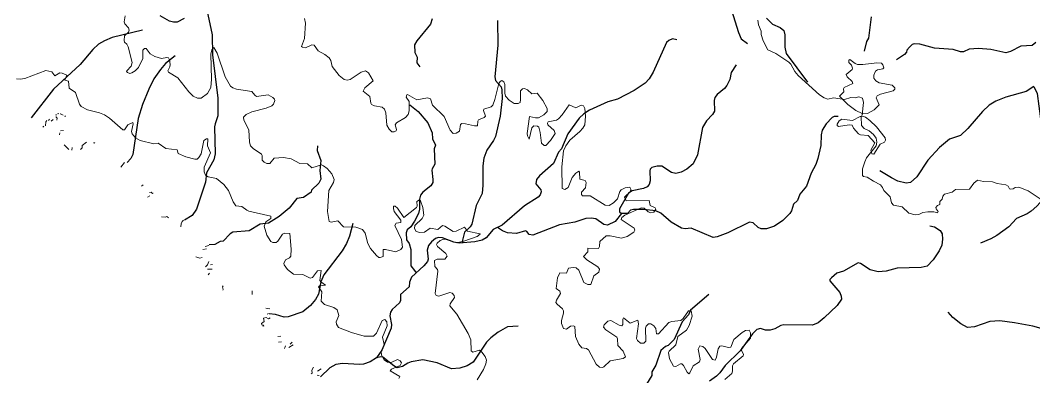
# Model space of a CAD drawing. Header units: feet. Extents: x -72 to 1107026, y -16 to 8357890.
# Drawn here: x 778844 to 811527, y 8137922 to 8149422 of the extents above; entities that cross this region are included whole.
import ezdxf

# ---------------------------------------------------------------- set-up
doc = ezdxf.new("R2010")
doc.units = ezdxf.units.FT
doc.header["$LTSCALE"] = 10
doc.header["$MEASUREMENT"] = 0
for name, color, linetype, lineweight in [('CURVAS_PERU_500_PSAD-18', 23, 'CONTINUOUS', 5), ('Hidrografia-IGN-QUEBRADAS', 151, 'CONTINUOUS', 25), ('INEI-DIS-AREQ', 252, 'CONTINUOUS', 9)]:
    doc.layers.add(name, color=color, linetype=linetype, lineweight=lineweight)

msp = doc.modelspace()

# ---------------------------------------------------------------- linework, layer by layer
at = {"layer": 'CURVAS_PERU_500_PSAD-18'}
for points in [[(782230, 8149569), (782189, 8149375), (782221, 8149308), (782338, 8149179), (782356, 8149107), (782337, 8149035), (782210, 8148917), (782196, 8148769), (782208, 8148720), (782281, 8148653), (782322, 8148563), (782452, 8148055), (782424, 8147936), (782283, 8147794), (782274, 8147771), (782304, 8147733), (782373, 8147705), (782446, 8147721), (782552, 8147787), (782655, 8147895), (782796, 8148186), (782801, 8148459), (782853, 8148512), (782901, 8148516), (783034, 8148336), (783187, 8148251), (783402, 8148187), (783572, 8148222), (783620, 8148212), (783656, 8148147), (783675, 8147999), (783667, 8147925), (783601, 8147791), (783623, 8147747), (783921, 8147567), (784279, 8147118), (784420, 8146977), (784555, 8146912), (784678, 8146909), (784877, 8147058), (784986, 8147251), (785012, 8147525), (784984, 8148324), (785025, 8148467), (785083, 8148547), (785189, 8148356), (785449, 8147600), (785625, 8147300), (785704, 8147238), (785821, 8147195), (786315, 8147126), (786406, 8147006), (786467, 8146964), (786834, 8147015), (786988, 8146934), (787040, 8146881), (787053, 8146833), (787010, 8146718), (786957, 8146665), (786773, 8146590), (786315, 8146466), (786134, 8146381), (786045, 8146296), (786051, 8146199), (786218, 8145892), (786235, 8145494), (786271, 8145375), (786356, 8145284), (786624, 8145102), (786650, 8145060), (786641, 8144913), (786708, 8144840), (786798, 8144797), (786895, 8144797), (787033, 8144971), (787330, 8144996), (787575, 8144950), (787863, 8144800), (788111, 8144795), (788250, 8144660), (788557, 8144756), (788627, 8144730), (788744, 8144637), (788887, 8144463), (788967, 8144281), (788944, 8144186), (788798, 8143926), (788757, 8143253), (788801, 8142931), (788866, 8142911), (789084, 8142956), (789270, 8142760), (789668, 8142752), (789876, 8142671), (789966, 8142554), (790057, 8142217), (790141, 8142063), (790327, 8141829), (790405, 8141768), (790455, 8141764), (790545, 8141803), (790545, 8142022), (790619, 8142030), (790959, 8141952), (791116, 8142022), (791166, 8142106), (791135, 8142352), (790919, 8142800), (790970, 8142880), (791117, 8142903), (791117, 8142977), (790903, 8143253), (790877, 8143349), (790885, 8143422), (790932, 8143421), (791014, 8143365), (791211, 8143057), (791624, 8143381), (791648, 8143423), (791637, 8143572), (791716, 8143625), (791747, 8143592), (791824, 8143380), (791855, 8143134), (791803, 8143023), (791563, 8142806), (791553, 8142709), (791613, 8142603), (791734, 8142575), (791883, 8142590), (792063, 8142717), (792308, 8142677), (792461, 8142801), (792532, 8142781), (792802, 8142604), (792899, 8142617), (793166, 8142751), (793268, 8142620), (793659, 8142537), (793676, 8142521), (793575, 8142450), (793153, 8142295), (792908, 8142247), (792551, 8142355), (792476, 8142352), (792385, 8142312), (792290, 8142232), (792268, 8142187), (792296, 8142120), (792565, 8141897), (792612, 8141813), (792538, 8141718), (792289, 8141716), (792206, 8141671), (792218, 8141474), (792297, 8141379), (792309, 8141331), (792223, 8140612), (792251, 8140547), (792345, 8140517), (792696, 8140635), (792767, 8140613), (792841, 8140547), (792851, 8140476), (792703, 8140276), (792695, 8140204), (792927, 8139945), (793290, 8139318), (793373, 8139109), (793385, 8138761), (793438, 8138711), (793651, 8138774), (793729, 8138713), (793834, 8138574), (793877, 8138457), (793863, 8138334), (793780, 8138152), (793577, 8137817)], [(797117, 8138820), (797102, 8138829), (796955, 8138857), (796856, 8138968), (796747, 8139219), (796731, 8139542), (796689, 8139564), (796590, 8139553), (796455, 8139452), (796360, 8139478), (796297, 8139638), (796294, 8139738), (796365, 8139977), (796367, 8140052), (796331, 8140117), (796158, 8140259), (796118, 8140322), (796134, 8140394), (796261, 8140606), (796247, 8140677), (796130, 8140765), (796173, 8141111), (796240, 8141272), (796457, 8141264), (796524, 8141420), (796670, 8141451), (796769, 8141440), (796858, 8141357), (797022, 8140967), (797150, 8140893), (797247, 8140897), (797346, 8141177), (797504, 8141296), (797528, 8141391), (797468, 8141467), (797111, 8141698), (797010, 8141805), (797146, 8141948), (797145, 8142070), (797491, 8142060), (797528, 8142121), (797535, 8142285), (797741, 8142464), (797865, 8142466), (798231, 8142392), (798421, 8142451), (798632, 8142583), (798665, 8142650), (798639, 8142716), (798224, 8142992), (798240, 8143058), (798339, 8143133), (798862, 8143369), (798960, 8143358), (799090, 8143241), (799184, 8143210), (799280, 8143227), (799343, 8143332), (799315, 8143371), (799157, 8143443), (799126, 8143607), (798380, 8143601), (798332, 8143712), (798526, 8143901), (798537, 8143974), (798503, 8144037), (798355, 8144020), (798221, 8143955), (798180, 8143893), (798105, 8143657), (797980, 8143535), (797832, 8143443), (797711, 8143462), (797218, 8143757), (796971, 8143762), (796945, 8143803), (796941, 8143878), (797077, 8144019), (797096, 8144191), (797059, 8144252), (796894, 8144301), (796882, 8144524), (796857, 8144557), (796757, 8144484), (796645, 8144349), (796513, 8144029), (796407, 8143966), (796316, 8143993), (796304, 8144693), (796362, 8145214), (796438, 8145371), (796572, 8145551), (796891, 8145832), (796991, 8145943), (797050, 8146053), (797077, 8146325), (797052, 8146573), (797006, 8146659), (796937, 8146680), (796760, 8146593), (796546, 8146694), (796316, 8146367), (796197, 8146238), (796134, 8146200), (795866, 8146141), (795848, 8146097), (795860, 8146049), (796065, 8145867), (796092, 8145774), (795948, 8145543), (795788, 8145386), (795740, 8145378), (795651, 8145459), (795609, 8145806), (795564, 8145974), (795524, 8146003), (795403, 8146021), (795343, 8145955), (795253, 8145588), (795200, 8145698), (795196, 8145773), (795267, 8146316), (795457, 8146273), (795556, 8146278), (795733, 8146370), (795836, 8146477), (795841, 8146574), (795700, 8146839), (795512, 8147070), (795345, 8147046), (795200, 8147182), (795110, 8147221), (795036, 8147210), (794971, 8147141), (794980, 8146866), (794962, 8146769), (794899, 8146732), (794776, 8146740), (794605, 8146842), (794491, 8146973), (794470, 8147070), (794472, 8147345), (794433, 8147436), (794376, 8147483), (794315, 8147443), (794277, 8147379), (794153, 8146869), (794082, 8146683), (794031, 8146629), (793793, 8146557), (793778, 8146512), (793842, 8146326), (793807, 8146290), (793625, 8146211), (793602, 8146168), (793591, 8146019), (793494, 8146012), (793203, 8146086), (793079, 8146090), (793045, 8146058), (793004, 8145839), (792898, 8145775), (792800, 8145766), (792708, 8145881), (792516, 8146315), (792141, 8146681), (792072, 8146892), (791979, 8146916), (791636, 8146857), (791330, 8147023), (791307, 8147017), (791287, 8146946), (791380, 8146803), (791389, 8146653), (791383, 8146503), (791350, 8146383), (791271, 8146288), (790972, 8146108), (790938, 8146044), (790977, 8145899), (790969, 8145852), (790901, 8145822), (790826, 8145826), (790736, 8145910), (790667, 8146043), (790628, 8146439), (790588, 8146557), (790510, 8146616), (790265, 8146664), (790174, 8146704), (790148, 8146746), (790113, 8146966), (789901, 8147137), (789954, 8147245), (790225, 8147467), (790077, 8147723), (789978, 8147791), (789837, 8147744), (789482, 8147511), (789386, 8147488), (789290, 8147514), (789133, 8147637), (788897, 8147927), (788856, 8148122), (788801, 8148205), (788668, 8148318), (788446, 8148433), (788317, 8148615), (788246, 8148627), (788042, 8148538), (787943, 8148549), (787908, 8148581), (788012, 8148833), (788044, 8149331), (788007, 8149475)], [(805358, 8146880), (805267, 8146974), (805401, 8147116), (805397, 8147214), (805418, 8147257), (805688, 8147381), (805675, 8147449), (805510, 8147601), (805482, 8147668), (805668, 8147830), (805680, 8147877), (805648, 8147971), (805560, 8148058), (805562, 8148132), (805596, 8148161), (805773, 8148024), (805842, 8147997), (806017, 8147995), (806464, 8148044), (806613, 8148036), (806666, 8147984), (806696, 8147890), (806662, 8147857), (806492, 8147819), (806428, 8147781), (806366, 8147647), (806375, 8147549), (806440, 8147473), (806546, 8147408), (806963, 8147331), (807051, 8147247), (807047, 8147198), (806997, 8147144), (806585, 8147040), (806475, 8146984), (806445, 8146919), (806540, 8146691), (806380, 8146535), (806161, 8146417), (806013, 8146406), (805995, 8146414)], [(778721, 8147532), (778845, 8147520), (778993, 8147545), (779669, 8147803), (779863, 8147763), (779954, 8147625), (780123, 8147728), (780196, 8147717), (780348, 8147646), (780282, 8147486), (780400, 8147456), (780421, 8147235), (780620, 8147094), (780755, 8146718), (780812, 8146637), (781010, 8146533), (781398, 8146437), (781561, 8146374), (781725, 8146261), (782156, 8145882), (782204, 8145885), (782314, 8146050), (782471, 8146121), (782488, 8146078), (782433, 8145834), (782449, 8145762), (782562, 8145630), (782715, 8145546), (783151, 8145436), (783295, 8145461), (783535, 8145284), (783906, 8145246), (783935, 8145129), (784185, 8145014), (784475, 8144940), (784549, 8144945), (784606, 8144993), (784673, 8145108), (784760, 8145546), (784847, 8145592), (784896, 8145592), (784884, 8145373), (784975, 8145144), (784779, 8144686), (784775, 8144537), (784821, 8144421), (784906, 8144372), (785173, 8144314), (785407, 8144127), (785563, 8143932), (785710, 8143561), (785794, 8143439), (785991, 8143417), (786146, 8143292), (786214, 8143263), (786919, 8143103), (786928, 8143031), (786766, 8142917), (786711, 8142780), (786798, 8142494), (786925, 8142280), (786992, 8142249), (787091, 8142253), (787148, 8142300), (787302, 8142526), (787372, 8142550), (787533, 8142538), (787582, 8142041), (787572, 8141816), (787526, 8141760), (787394, 8141688), (787347, 8141576), (787355, 8141527), (787458, 8141386), (787655, 8141235), (787953, 8141221), (788197, 8141098), (788266, 8141122), (788432, 8141338), (788552, 8141347), (788508, 8141029), (788533, 8140987), (788687, 8140875), (788490, 8140850), (788458, 8140820), (788569, 8140656), (788549, 8140359), (788650, 8140252), (788959, 8140156), (789059, 8140084), (789117, 8139895), (789034, 8139689), (789043, 8139615), (789105, 8139508), (789523, 8139345), (789933, 8139233), (790231, 8139229), (790337, 8139323)], [(805995, 8146414), (805786, 8146508), (805528, 8146705), (805358, 8146880)], [(780008, 8146378), (779995, 8146371), (779997, 8146345)], [(780087, 8146408), (780063, 8146409), (780049, 8146401)], [(780231, 8146359), (780142, 8146404), (780128, 8146405)], [(779705, 8146186), (779664, 8146140), (779662, 8146019)], [(779786, 8146233), (779756, 8146186)], [(779907, 8146222), (779843, 8146171)], [(779999, 8146317), (780000, 8146301), (780033, 8146261), (780024, 8146197)], [(780293, 8146312), (780290, 8146330), (780278, 8146336)], [(806290, 8145171), (806277, 8145227), (806405, 8145469), (806191, 8145700), (805945, 8145728), (805877, 8145758), (805712, 8145945), (805670, 8146037), (805573, 8146046), (805227, 8145996), (805188, 8146025), (805183, 8146072), (805251, 8146176), (805335, 8146228), (805681, 8146192), (805935, 8146319), (805970, 8146322)], [(805970, 8146322), (806009, 8146325), (806103, 8146293), (806244, 8146190), (806461, 8145982), (806738, 8145630), (806742, 8145555), (806715, 8145487), (806580, 8145423), (806375, 8145103), (806306, 8145108), (806290, 8145171)], [(779601, 8146008), (779571, 8145969)], [(780109, 8145722), (780116, 8145795)], [(780139, 8145860), (780233, 8145862)], [(780411, 8145250), (780261, 8145408)], [(780975, 8145488), (780835, 8145384), (780835, 8145308), (780786, 8145253)], [(781245, 8145460), (781234, 8145468), (781210, 8145467)], [(780513, 8145312), (780505, 8145233)], [(782207, 8144831), (782086, 8144686)], [(782807, 8144115), (782756, 8144065)], [(782946, 8143710), (783021, 8143761)], [(783016, 8143861), (783065, 8143874), (783109, 8143834), (783131, 8143840)], [(783397, 8143081), (783519, 8143067), (783566, 8143086), (783624, 8143050)], [(784108, 8142976), (784067, 8142931), (784030, 8142858), (784026, 8142757)], [(784809, 8142123), (784927, 8142156)], [(784510, 8141787), (784635, 8141749), (784715, 8141772)], [(784727, 8142022), (784852, 8142044)], [(784928, 8141637), (784884, 8141528), (784814, 8141467)], [(784977, 8141528), (785044, 8141543)], [(784879, 8141395), (785029, 8141390)], [(784948, 8141260), (784899, 8141211)], [(785392, 8140853), (785364, 8140817), (785392, 8140741), (785381, 8140713)], [(786327, 8140688), (786321, 8140574)], [(786760, 8140132), (786889, 8140107)], [(786652, 8139560), (786701, 8139555), (786692, 8139584), (786637, 8139595), (786622, 8139634), (786705, 8139702), (786684, 8139810), (786776, 8139830), (786850, 8139785), (786908, 8139825)], [(786844, 8139965), (786809, 8139939)], [(798841, 8139010), (798745, 8139090), (798716, 8139157), (798776, 8139627), (798761, 8139749), (798510, 8139654), (798296, 8139819), (798276, 8139777), (798276, 8139602), (798249, 8139565), (798153, 8139590), (797888, 8139731), (797794, 8139715), (797669, 8139593), (797648, 8139524), (797733, 8139434), (798082, 8139193), (798102, 8139148), (798114, 8138926), (798288, 8138749), (798365, 8138567), (798284, 8138515), (797869, 8138430), (797668, 8138245), (797625, 8138220), (797528, 8138234), (797416, 8138332), (797164, 8138791), (797117, 8138820)], [(801565, 8137833), (801789, 8138031), (801813, 8138101), (801816, 8138276), (801847, 8138343), (802155, 8138595), (802163, 8138643), (802102, 8138780), (802103, 8138829), (802396, 8139166), (802393, 8139339), (802352, 8139428), (802235, 8139411), (802127, 8139348), (801859, 8139123), (801761, 8138872), (801688, 8138863), (801471, 8138922), (801401, 8138904), (801353, 8138817), (801297, 8138548), (801257, 8138458), (801166, 8138478), (800927, 8138829), (800852, 8138895), (800760, 8138921), (800707, 8138811), (800767, 8138475), (800751, 8138402), (800540, 8138273), (800436, 8138047), (800401, 8138015), (800350, 8138067), (800237, 8138289), (800183, 8138340), (800134, 8138335), (799981, 8138250), (799914, 8138265), (799784, 8138504), (799752, 8138701), (799770, 8138747), (799984, 8138954), (800045, 8139220), (800325, 8139425), (800418, 8139573), (800517, 8139881), (800483, 8140049), (800389, 8140046), (800225, 8139796), (800150, 8139731), (799853, 8139708), (799761, 8139672), (799431, 8139301), (799359, 8139311), (799340, 8139483), (799281, 8139562), (799177, 8139630), (799104, 8139625), (799033, 8139557), (799009, 8139487), (799023, 8139065), (798950, 8139001), (798841, 8139010)], [(790337, 8139323), (790515, 8139735), (790603, 8139767), (790665, 8139690), (790672, 8139569), (790521, 8139200), (790584, 8138961), (790480, 8138737), (790497, 8138615), (790580, 8138462), (790683, 8138393), (790806, 8138380), (791006, 8138476), (791096, 8138434), (791135, 8138373), (791094, 8138286), (790818, 8138168), (790768, 8138117), (791083, 8137926), (791053, 8137862)], [(787147, 8139223), (787248, 8139227)], [(787173, 8139036), (787263, 8139046)], [(787395, 8138918), (787363, 8138832)], [(787505, 8138860), (787649, 8138955)], [(787615, 8139033), (787549, 8138969)], [(788304, 8138230), (788242, 8138133), (788252, 8138042), (788225, 8138014)], [(788429, 8138098), (788547, 8138178)], [(788478, 8137958), (788472, 8137962), (788415, 8137972)]]:
    msp.add_lwpolyline(points, dxfattribs=at)
at = {"layer": 'Hidrografia-IGN-QUEBRADAS'}
for p, q in [((793105, 8142331), (793092, 8142237)), ((791559, 8141353), (791615, 8141275))]:
    msp.add_line(p, q, dxfattribs=at)
for points in [[(784832, 8149906), (785029, 8148952), (785046, 8148303), (785219, 8146914), (785218, 8146339), (785126, 8146081), (785112, 8145983), (785131, 8145109), (785082, 8144916), (784853, 8144501), (784819, 8144204), (784527, 8143326), (784383, 8143124), (784135, 8142970)], [(801784, 8149746), (802005, 8149030), (802090, 8148822), (802298, 8148676)], [(784124, 8149479), (783906, 8149359), (783781, 8149356), (783661, 8149389), (783359, 8149565)], [(792130, 8149467), (792078, 8149301), (791636, 8148758), (791559, 8148631), (791566, 8148383), (791639, 8148228), (791632, 8148054), (791724, 8147924)], [(794234, 8149417), (794245, 8148618), (794149, 8147598), (794165, 8147475), (794348, 8147272), (794377, 8147177), (794384, 8146902), (794325, 8146330), (794166, 8145675), (794101, 8145540), (793889, 8145232), (793798, 8144973), (793764, 8144725), (793766, 8144101), (793735, 8143828), (793541, 8143451), (793407, 8142842), (793353, 8142759), (793175, 8142584), (793105, 8142331)], [(802907, 8149490), (803099, 8149295), (803353, 8149192), (803465, 8149095), (803495, 8148949), (803499, 8148549), (803541, 8148355), (804232, 8147420)], [(806284, 8149537), (806202, 8148843), (806135, 8148740), (806063, 8148423)], [(782783, 8149100), (781812, 8148862), (781556, 8148762), (781364, 8148647), (781183, 8148475), (780780, 8147997), (779915, 8147203), (779196, 8146272)], [(800020, 8148789), (799874, 8148820), (799759, 8148771), (799686, 8148704), (799258, 8147747), (799130, 8147532), (798992, 8147388), (798639, 8147152), (798107, 8146874), (797794, 8146792), (797203, 8146523), (797013, 8146402), (796865, 8146269), (796500, 8145762), (796300, 8145277), (796200, 8145167), (796035, 8144804), (795592, 8144401), (795496, 8144287), (795467, 8144142), (795629, 8143956), (795646, 8143883), (795612, 8143791), (795545, 8143717), (795101, 8143439), (794389, 8142812), (794097, 8142671), (793870, 8142406), (793742, 8142330), (793499, 8142275), (793001, 8142228), (792830, 8142259), (792456, 8142400), (792332, 8142415), (792238, 8142383), (792105, 8142271), (792014, 8142152), (791969, 8142009), (791994, 8141712), (791973, 8141641), (791863, 8141505), (791460, 8141132), (791391, 8140972), (791385, 8140827), (791111, 8140573), (791101, 8140376), (791077, 8140306), (790837, 8140087), (790781, 8140006), (790766, 8139883), (790816, 8139612), (790809, 8139489), (790507, 8138775), (790336, 8138531), (790125, 8138399), (789911, 8138331), (789787, 8138319), (789238, 8138348), (789016, 8138317), (788823, 8138204), (788525, 8137922)], [(811594, 8148707), (811479, 8148613), (811107, 8148582), (810775, 8148410), (810631, 8148372), (810143, 8148478), (809744, 8148506), (809445, 8148495), (809266, 8148407), (809167, 8148401), (808930, 8148476), (808332, 8148523), (807850, 8148655), (807676, 8148667), (807608, 8148638), (807516, 8148554), (807433, 8148460), (807426, 8148389), (807358, 8148315), (807102, 8148143)], [(783840, 8148280), (783532, 8148025), (783367, 8147837), (783154, 8147529), (782985, 8147194), (782788, 8146708), (782650, 8146253), (782473, 8145093), (782409, 8144958), (782286, 8144834)], [(801932, 8147986), (801767, 8147736), (801730, 8147515), (801633, 8147313), (801552, 8147217), (801320, 8147029), (801243, 8146931), (801220, 8146834), (801231, 8146486), (801167, 8146380), (800977, 8146181), (800850, 8145967), (800683, 8145083), (800539, 8144794), (800335, 8144613), (800155, 8144524), (799988, 8144474), (799845, 8144514), (799529, 8144713), (799380, 8144717), (799213, 8144669), (799161, 8144616), (799148, 8144568), (799157, 8144243), (799129, 8144123), (799058, 8144053), (798947, 8143995), (798582, 8143915), (798454, 8143840), (798168, 8143342), (798171, 8143245), (798230, 8143187)], [(811534, 8147286), (811281, 8147126), (810631, 8146946), (810307, 8146815), (810094, 8146685), (809876, 8146479), (809397, 8145935), (809164, 8145708), (808812, 8145590), (808487, 8145317), (808115, 8144913), (807756, 8144372), (807558, 8144183), (807411, 8144165), (807146, 8144235), (806944, 8144334), (806569, 8144567)], [(811534, 8147286), (811643, 8147062), (811747, 8146244), (811899, 8145876), (811892, 8145627), (811825, 8145495), (811795, 8145322), (811784, 8144998), (811838, 8144781), (811992, 8144619), (812041, 8144505), (812083, 8144208), (812052, 8144012), (811963, 8143833), (811830, 8143651), (811631, 8143427), (811445, 8143260), (811318, 8143181), (810975, 8143032), (810720, 8142759), (810336, 8142479), (810141, 8142368), (809807, 8142231)], [(791408, 8146693), (791680, 8146474), (791983, 8146110), (792131, 8145794), (792140, 8145597), (792232, 8145393), (792196, 8145274), (792216, 8144775), (792122, 8144631), (792114, 8144582), (792153, 8144285), (792144, 8144186), (792079, 8144081), (791830, 8143872), (791752, 8143775), (791718, 8143655), (791719, 8143330), (791688, 8143184), (791561, 8142941), (791436, 8142754), (791322, 8142657), (791290, 8142564), (791299, 8142340), (791388, 8142220), (791440, 8142027), (791439, 8141504), (791559, 8141353)], [(805218, 8146316), (805093, 8146313), (805025, 8146286), (804838, 8146085), (804708, 8145872), (804671, 8145728), (804656, 8145378), (804563, 8144964), (804501, 8144774), (804346, 8144489), (804199, 8144065), (803989, 8143817), (803908, 8143608), (803782, 8143489), (803715, 8143275), (803666, 8143188), (803436, 8142959), (803170, 8142774), (802906, 8142698), (802733, 8142691), (802644, 8142734), (802478, 8142886), (802357, 8142906), (801664, 8142565), (801314, 8142430), (801192, 8142409), (800481, 8142714), (800286, 8142692), (800165, 8142720), (799839, 8142904), (799498, 8143197), (799343, 8143276), (798945, 8143315), (798620, 8143313), (798523, 8143296), (798424, 8143184), (798230, 8143187)], [(788427, 8145370), (788421, 8145220), (788541, 8144893), (788502, 8144572), (788536, 8144300), (788467, 8144169), (788233, 8143945), (788223, 8143873), (787979, 8143701), (787758, 8143677), (787519, 8143359), (787189, 8143092), (786853, 8142875), (786584, 8142842), (786221, 8142626), (785700, 8142582), (785616, 8142529), (785392, 8142295), (785293, 8142281), (785120, 8142185), (784935, 8142176)], [(798230, 8143187), (798028, 8142933), (797784, 8142810), (797664, 8142829), (797401, 8143018), (797253, 8143041), (797079, 8143030), (796726, 8142905), (796235, 8142817), (795373, 8142485), (795252, 8142507), (795178, 8142607), (795135, 8142630), (794851, 8142541), (794553, 8142567), (794392, 8142634), (794229, 8142735)], [(789568, 8142864), (789460, 8142453), (789367, 8142221), (789222, 8141988), (788636, 8141209), (788537, 8140980), (788459, 8140589), (788361, 8140415), (788205, 8140220), (787957, 8140012), (787484, 8139852), (787359, 8139846), (787073, 8139933), (786871, 8139951)], [(808179, 8142785), (808327, 8142762), (808515, 8142640), (808578, 8142534), (808590, 8142360), (808559, 8142163), (808480, 8141979), (808280, 8141693), (808090, 8141494), (807899, 8141443), (807125, 8141425), (806764, 8141324), (806515, 8141307), (806249, 8141371), (805940, 8141580), (805868, 8141597), (805394, 8141323), (805179, 8141258), (805005, 8141116), (804956, 8141059), (804947, 8141012), (805273, 8140634), (805322, 8140520), (805325, 8140421), (805185, 8140216), (804771, 8139817), (804575, 8139662), (804393, 8139584), (803469, 8139596), (803371, 8139576), (803175, 8139467), (803030, 8139429), (802880, 8139424), (802716, 8139481), (802598, 8139442), (802455, 8139304), (802055, 8138762), (801573, 8138289), (801400, 8138044), (801295, 8137938), (801073, 8137776)], [(801048, 8140576), (800458, 8140074), (800390, 8139914), (800193, 8139690), (799934, 8139123), (799742, 8138927), (799647, 8138898), (799497, 8138767), (799341, 8138294), (799211, 8138081), (799209, 8137957), (799044, 8137678), (799037, 8137479), (799007, 8137412)], [(811763, 8139483), (811496, 8139550), (810907, 8139664), (810436, 8139723), (810112, 8139705), (809617, 8139533), (809395, 8139512), (809174, 8139625), (808923, 8139832), (808768, 8140002)], [(794905, 8139554), (794557, 8139531), (794253, 8139362), (794015, 8139179), (793875, 8139036), (793444, 8138394), (793257, 8138271), (793020, 8138193), (792748, 8138179), (792289, 8138374), (791824, 8138465), (791455, 8138406), (791338, 8138364), (791171, 8138253), (791003, 8138214), (790893, 8138272), (790541, 8138550), (790467, 8138560), (790336, 8138531)]]:
    msp.add_lwpolyline(points, dxfattribs=at)
at = {"layer": 'INEI-DIS-AREQ'}
msp.add_lwpolyline([(811930, 8143530), (811350, 8143924), (811047, 8144042), (810926, 8144026), (810859, 8143979), (810775, 8143971), (810743, 8143987), (810700, 8144071), (810632, 8144118), (810351, 8144156), (810197, 8144209), (809904, 8144224), (809715, 8144263), (809591, 8144168), (809458, 8143977), (809002, 8143965), (808902, 8143878), (808650, 8143807), (808595, 8143746), (808577, 8143646), (808503, 8143575), (808502, 8143473), (808426, 8143447), (808374, 8143384), (808384, 8143335), (808449, 8143256), (808427, 8143207), (808303, 8143243), (808110, 8143239), (807948, 8143218), (807823, 8143156), (807701, 8143142), (807499, 8143204), (807285, 8143406), (807007, 8143453), (806941, 8143530), (806896, 8143727), (806692, 8143926), (806653, 8144030), (806581, 8144116), (806355, 8144226), (806152, 8144361), (806042, 8144378), (806002, 8144409), (806010, 8144627), (806077, 8144851), (806136, 8144979), (806449, 8145367), (806462, 8145493), (806448, 8145615), (806356, 8145735), (806217, 8145855), (806062, 8145929), (805974, 8146027), (805962, 8146302), (805989, 8146368), (806042, 8146772), (806010, 8146909), (805886, 8146956), (805770, 8146925), (805628, 8146927), (805423, 8146871), (805071, 8146917), (804883, 8146881), (804765, 8146918), (804616, 8147014), (803925, 8147643), (803822, 8147770), (803693, 8148011), (803626, 8148074), (803205, 8148351), (802948, 8148465), (802797, 8148754), (802734, 8148965), (802738, 8149068), (802650, 8149274), (802627, 8149425)], dxfattribs=at)

doc.saveas('drawing.dxf')
